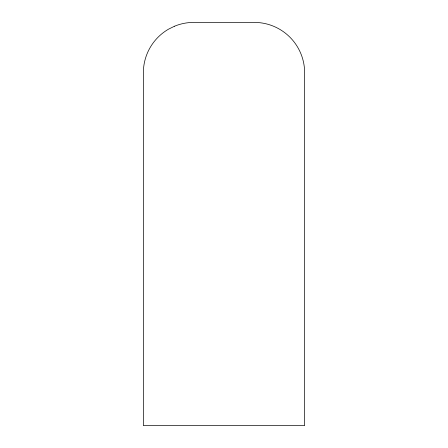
<?xml version="1.0" encoding="UTF-8"?>
<svg xmlns="http://www.w3.org/2000/svg" width="448" height="448" viewBox="0 0 448 448"><rect width="100%" height="100%" fill="white"/><g stroke="black" fill="none" stroke-linecap="round" stroke-linejoin="round"><path stroke-width="0.67" d="M174.474 26.236L168.56 29.154A50.4 50.4 0 0 0 143.36 72.8L143.36 425.6L304.64 425.6L304.64 72.8A50.4 50.4 0 0 0 254.24 22.4L193.76 22.4A50.4 50.4 0 0 0 174.474 26.236"/></g></svg>
